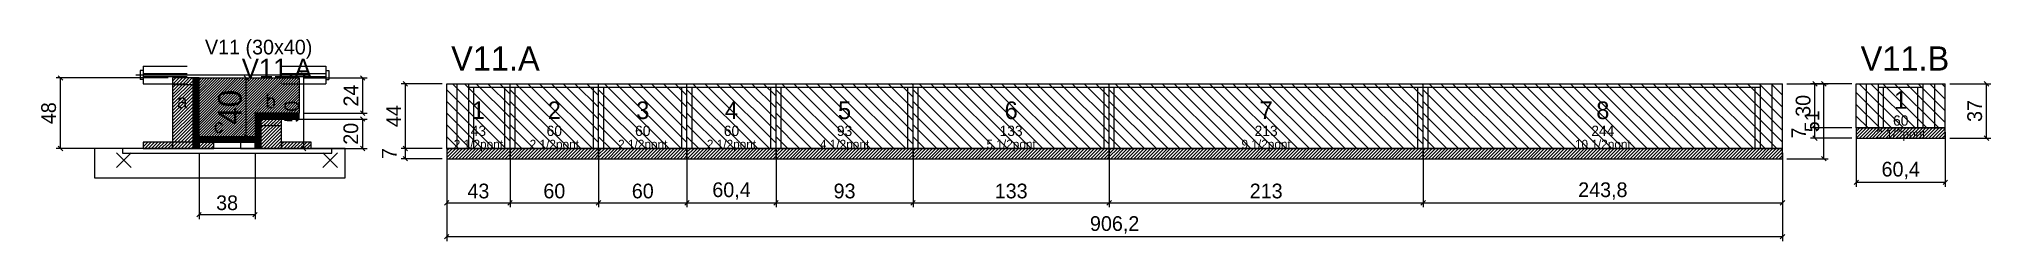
# Model space of a CAD drawing. Extents: x -69 to 1256, y -107 to 31.
import ezdxf
from ezdxf.enums import TextEntityAlignment as Align

# ---------------------------------------------------------------- set-up
doc = ezdxf.new("R2010")
doc.units = 0
for name, color, linetype in [('5', 5, 'Continuous'), ('barrote', 126, 'Continuous'), ('CONCRETO', 251, 'Continuous'), ('COTA', 241, 'Continuous'), ('Cota Seção (2x)', 241, 'Continuous'), ('detalhes', 7, 'Continuous'), ('Hachura', 251, 'Continuous'), ('Madeira', 126, 'Continuous'), ('NOMENCLATURA', 7, 'Continuous'), ('Painéis', 200, 'Continuous'), ('presilha', 224, 'Continuous'), ('Reaproveitamento', 30, 'Continuous'), ('SARR_2.2x7', 40, 'Continuous'), ('SARR_3.5x7', 81, 'Continuous'), ('SCO-___-LAJ', 224, 'Continuous'), ('TENSOR', 224, 'Continuous'), ('texto', 7, 'Continuous'), ('Texto Seção', 7, 'Continuous')]:
    doc.layers.add(name, color=color, linetype=linetype)
doc.dimstyles.new('PAINEL', dxfattribs={"dimtxt": 10, "dimasz": 3, "dimexe": 3, "dimexo": 3, "dimgap": 3, "dimtad": 1, "dimblk": 'OBLIQUE', "dimblk1": 'OBLIQUE', "dimcen": 2.5, "dimclrd": 4, "dimclre": 4, "dimclrt": 240, "dimazin": 3, "dimtfac": 1, "dimtmove": 0, "dimatfit": 3})
doc.dimstyles.new('SECAO2X', dxfattribs={"dimtxt": 16, "dimasz": 3, "dimexe": 3, "dimexo": 3, "dimgap": 3, "dimtad": 1, "dimblk": 'OBLIQUE', "dimblk1": 'OBLIQUE', "dimcen": 2.5, "dimclrd": 4, "dimclre": 4, "dimclrt": 240, "dimazin": 3, "dimtfac": 1, "dimtmove": 0, "dimatfit": 3})

# ---------------------------------------------------------------- blocks, each defined once
blk = doc.blocks.new('_OBLIQUE')
at = {"color": 0, "linetype": 'BYBLOCK'}
blk.add_line((-0.5, -0.5), (0.5, 0.5), dxfattribs=at)

msp = doc.modelspace()

# ---------------------------------------------------------------- hatches: boundary and pattern name
at = {"layer": 'COTA'}
h = msp.add_hatch(dxfattribs=at)
h.set_pattern_fill('ANSI31', scale=0.4)
h.paths.add_polyline_path([(40, -36), (40, 4), (108, 4), (108, -20), (78, -20), (78, -36)])
h = msp.add_hatch(dxfattribs=at)
h.set_pattern_fill('ANSI31', scale=0.5)
h.paths.add_polyline_path([(1164.2, -37), (1224.6, -37), (1224.6, -30), (1164.2, -30)])
h = msp.add_hatch(dxfattribs=at)
h.set_pattern_fill('ANSI31', scale=0.5)
h.paths.add_polyline_path([(208, -51), (251, -51), (251, -44), (208, -44)])
h = msp.add_hatch(dxfattribs=at)
h.set_pattern_fill('ANSI31', scale=0.5)
h.paths.add_polyline_path([(251, -51), (311, -51), (311, -44), (251, -44)])
h = msp.add_hatch(dxfattribs=at)
h.set_pattern_fill('ANSI31', scale=0.5)
h.paths.add_polyline_path([(311, -51), (371, -51), (371, -44), (311, -44)])
h = msp.add_hatch(dxfattribs=at)
h.set_pattern_fill('ANSI31', scale=0.5)
h.paths.add_polyline_path([(371, -51), (431.4, -51), (431.4, -44), (371, -44)])
h = msp.add_hatch(dxfattribs=at)
h.set_pattern_fill('ANSI31', scale=0.5)
h.paths.add_polyline_path([(431.4, -51), (524.4, -51), (524.4, -44), (431.4, -44)])
h = msp.add_hatch(dxfattribs=at)
h.set_pattern_fill('ANSI31', scale=0.5)
h.paths.add_polyline_path([(524.4, -51), (657.4, -51), (657.4, -44), (524.4, -44)])
h = msp.add_hatch(dxfattribs=at)
h.set_pattern_fill('ANSI31', scale=0.5)
h.paths.add_polyline_path([(657.4, -51), (870.4, -51), (870.4, -44), (657.4, -44)])
h = msp.add_hatch(dxfattribs=at)
h.set_pattern_fill('ANSI31', scale=0.5)
h.paths.add_polyline_path([(870.4, -51), (1114.2, -51), (1114.2, -44), (870.4, -44)])
at = {"layer": 'Hachura'}
h = msp.add_hatch(dxfattribs=at)
h.set_pattern_fill('ANSI31', scale=0.5)
h.paths.add_polyline_path([(22, -44), (36, -44), (36, 4), (22, 4)])
h = msp.add_hatch(dxfattribs=at)
h.set_pattern_fill('ANSI31', scale=0.5)
h.paths.add_polyline_path([(22, -0.4), (36, -0.4), (36, 4), (22, 4)])
h = msp.add_hatch(dxfattribs=at)
h.set_pattern_fill('SOLID')
h.paths.add_polyline_path([(36, -44), (40, -44), (40, 4), (36, 4)])
h = msp.add_hatch(dxfattribs=at)
h.set_pattern_fill('SOLID')
h.paths.add_polyline_path([(78, -24), (108, -24), (108, -20), (78, -20)])
h = msp.add_hatch(dxfattribs=at)
h.set_pattern_fill('SOLID')
h.paths.add_polyline_path([(78, -44), (82, -44), (82, -24), (78, -24)])
h = msp.add_hatch(dxfattribs=at)
h.set_pattern_fill('ANSI31', scale=0.5)
h.paths.add_polyline_path([(82, -44), (96, -44), (96, -24), (82, -24)])
h = msp.add_hatch(dxfattribs=at)
h.set_pattern_fill('ANSI31', scale=0.5)
h.paths.add_polyline_path([(82, -28.4), (96, -28.4), (96, -24), (82, -24)])
h = msp.add_hatch(dxfattribs=at)
h.set_pattern_fill('ANSI31', scale=0.5)
h.paths.add_polyline_path([(2, -44), (22, -44), (22, -39.6), (2, -39.6)])
h = msp.add_hatch(dxfattribs=at)
h.set_pattern_fill('SOLID')
h.paths.add_polyline_path([(40, -39.6), (78, -39.6), (78, -36), (40, -36)])
h = msp.add_hatch(dxfattribs=at)
h.set_pattern_fill('ANSI31', scale=0.5)
h.paths.add_polyline_path([(40, -44), (50, -44), (50, -39.6), (40, -39.6)])
h = msp.add_hatch(dxfattribs=at)
h.set_pattern_fill('ANSI31', scale=0.5)
h.paths.add_polyline_path([(96, -44), (116, -44), (116, -39.6), (96, -39.6)])

# ---------------------------------------------------------------- linework, layer by layer
for p, q in [((0, 9), (0, 3)), ((2, 9), (0, 9)), ((2, 3), (0, 3)), ((2, 12), (32, 12)), ((2, 12), (2, 0)), ((2, 7), (32, 7)), ((2, 5), (32, 5)), ((2, 0), (32, 0)), ((96, 12), (126, 12)), ((96, 7), (126, 7)), ((96, 5), (126, 5)), ((96, 0), (126, 0)), ((126, 12), (126, 0)), ((126, 9), (128, 9)), ((126, 3), (128, 3)), ((128, 9), (128, 3))]:
    msp.add_line(p, q)
at = {"layer": 'barrote'}
msp.add_lwpolyline([(-31, -64), (139, -64), (139, -44), (-31, -44)], close=True, dxfattribs=at)
at = {"layer": 'CONCRETO'}
msp.add_lwpolyline([(40, -36), (40, 4), (108, 4), (108, -20), (78, -20), (78, -36)], close=True, dxfattribs=at)
at = {"layer": 'Madeira'}
for points in [[(22, -44), (36, -44), (36, 4), (22, 4)], [(22, -0.4), (36, -0.4), (36, 4), (22, 4)], [(82, -44), (96, -44), (96, -24), (82, -24)], [(82, -28.4), (96, -28.4), (96, -24), (82, -24)], [(2, -44), (22, -44), (22, -39.6), (2, -39.6)], [(22, -44), (36, -44), (36, -39.6), (22, -39.6)], [(40, -44), (50, -44), (50, -39.6), (40, -39.6)], [(68, -44), (78, -44), (78, -39.6), (68, -39.6)], [(96, -44), (116, -44), (116, -39.6), (96, -39.6)]]:
    msp.add_lwpolyline(points, close=True, dxfattribs=at)
at = {"layer": 'Painéis'}
for p, q in [((208, 0), (251, 0)), ((208, -44), (208, 0)), ((251, -44), (251, 0)), ((251, -44), (251, 0)), ((251, 0), (311, 0)), ((251, -44), (251, 0)), ((311, -44), (311, 0)), ((311, -44), (311, 0)), ((311, 0), (371, 0)), ((311, -44), (311, 0)), ((371, -44), (371, 0)), ((371, -44), (371, 0)), ((371, 0), (431.4, 0)), ((371, -44), (371, 0)), ((431.4, -44), (431.4, 0)), ((431.4, -44), (431.4, 0)), ((431.4, 0), (524.4, 0)), ((431.4, -44), (431.4, 0)), ((524.4, -44), (524.4, 0)), ((524.4, -44), (524.4, 0)), ((524.4, 0), (657.4, 0)), ((524.4, -44), (524.4, 0)), ((657.4, -44), (657.4, 0)), ((657.4, -44), (657.4, 0)), ((657.4, 0), (870.4, 0)), ((657.4, -44), (657.4, 0)), ((870.4, -44), (870.4, 0)), ((870.4, -44), (870.4, 0)), ((870.4, 0), (1114.2, 0)), ((870.4, -44), (870.4, 0)), ((1114.2, -44), (1114.2, 0)), ((1164.2, 0), (1224.6, 0)), ((1164.2, -30), (1164.2, 0)), ((1224.6, -30), (1224.6, 0)), ((1164.2, -30), (1224.6, -30)), ((208, -44), (251, -44)), ((251, -44), (311, -44)), ((311, -44), (371, -44)), ((371, -44), (431.4, -44)), ((431.4, -44), (524.4, -44)), ((524.4, -44), (657.4, -44)), ((657.4, -44), (870.4, -44)), ((870.4, -44), (1114.2, -44))]:
    msp.add_line(p, q, dxfattribs=at)
for points in [[(36, -44), (40, -44), (40, 4), (36, 4)], [(78, -24), (108, -24), (108, -20), (78, -20)], [(78, -44), (82, -44), (82, -24), (78, -24)], [(40, -39.6), (78, -39.6), (78, -36), (40, -36)]]:
    msp.add_lwpolyline(points, close=True, dxfattribs=at)
at = {"layer": 'presilha'}
for p, q in [((-16, -57), (-6, -47)), ((-16, -47), (-6, -57)), ((124, -57), (134, -47)), ((124, -47), (134, -57))]:
    msp.add_line(p, q, dxfattribs=at)
at = {"layer": 'Reaproveitamento', "color": 30}
for p, q in [((251, -39), (212, 0)), ((251, -31), (220, 0)), ((251, -23), (228, 0)), ((251, -15), (236, 0)), ((251, -7), (244, 0)), ((299, -44), (255, 0)), ((307, -44), (263, 0)), ((311, -40), (271, 0)), ((311, -32), (279, 0)), ((311, -24), (287, 0)), ((311, -16), (295, 0)), ((311, -8), (303, 0)), ((311, 0), (311, 0)), ((359, -44), (315, 0)), ((367, -44), (323, 0)), ((371, -40), (331, 0)), ((371, -32), (339, 0)), ((371, -24), (347, 0)), ((371, -16), (355, 0)), ((371, -8), (363, 0)), ((371, 0), (371, 0)), ((419, -44), (375, 0)), ((427, -44), (383, 0)), ((431.4, -40.4), (391, 0)), ((431.4, -32.4), (399, 0)), ((431.4, -24.4), (407, 0)), ((431.4, -16.4), (415, 0)), ((431.4, -8.4), (423, 0)), ((431.4, -0.4), (431, 0)), ((479.4, -44), (435.4, 0)), ((487.4, -44), (443.4, 0)), ((495.4, -44), (451.4, 0)), ((503.4, -44), (459.4, 0)), ((511.4, -44), (467.4, 0)), ((519.4, -44), (475.4, 0)), ((524.4, -41), (483.4, 0)), ((524.4, -33), (491.4, 0)), ((524.4, -25), (499.4, 0)), ((524.4, -17), (507.4, 0)), ((524.4, -9), (515.4, 0)), ((524.4, -1), (523.4, 0)), ((572.4, -44), (528.4, 0)), ((580.4, -44), (536.4, 0)), ((588.4, -44), (544.4, 0)), ((596.4, -44), (552.4, 0)), ((604.4, -44), (560.4, 0)), ((612.4, -44), (568.4, 0)), ((620.4, -44), (576.4, 0)), ((628.4, -44), (584.4, 0)), ((636.4, -44), (592.4, 0)), ((644.4, -44), (600.4, 0)), ((652.4, -44), (608.4, 0)), ((657.4, -41), (616.4, 0)), ((657.4, -33), (624.4, 0)), ((657.4, -25), (632.4, 0)), ((657.4, -17), (640.4, 0)), ((657.4, -9), (648.4, 0)), ((657.4, -1), (656.4, 0)), ((705.4, -44), (661.4, 0)), ((713.4, -44), (669.4, 0)), ((721.4, -44), (677.4, 0)), ((729.4, -44), (685.4, 0)), ((737.4, -44), (693.4, 0)), ((745.4, -44), (701.4, 0)), ((753.4, -44), (709.4, 0)), ((761.4, -44), (717.4, 0)), ((769.4, -44), (725.4, 0)), ((777.4, -44), (733.4, 0)), ((785.4, -44), (741.4, 0)), ((793.4, -44), (749.4, 0)), ((801.4, -44), (757.4, 0)), ((809.4, -44), (765.4, 0)), ((817.4, -44), (773.4, 0)), ((825.4, -44), (781.4, 0)), ((833.4, -44), (789.4, 0)), ((841.4, -44), (797.4, 0)), ((849.4, -44), (805.4, 0)), ((857.4, -44), (813.4, 0)), ((865.4, -44), (821.4, 0)), ((870.4, -41), (829.4, 0)), ((870.4, -33), (837.4, 0)), ((870.4, -25), (845.4, 0)), ((870.4, -17), (853.4, 0)), ((870.4, -9), (861.4, 0)), ((870.4, -1), (869.4, 0)), ((918.4, -44), (874.4, 0)), ((926.4, -44), (882.4, 0)), ((934.4, -44), (890.4, 0)), ((942.4, -44), (898.4, 0)), ((950.4, -44), (906.4, 0)), ((958.4, -44), (914.4, 0)), ((966.4, -44), (922.4, 0)), ((974.4, -44), (930.4, 0)), ((982.4, -44), (938.4, 0)), ((990.4, -44), (946.4, 0)), ((998.4, -44), (954.4, 0)), ((1006.4, -44), (962.4, 0)), ((1014.4, -44), (970.4, 0)), ((1022.4, -44), (978.4, 0)), ((1030.4, -44), (986.4, 0)), ((1038.4, -44), (994.4, 0)), ((1046.4, -44), (1002.4, 0)), ((1054.4, -44), (1010.4, 0)), ((1062.4, -44), (1018.4, 0)), ((1070.4, -44), (1026.4, 0)), ((1078.4, -44), (1034.4, 0)), ((1086.4, -44), (1042.4, 0)), ((1094.4, -44), (1050.4, 0)), ((1102.4, -44), (1058.4, 0)), ((1110.4, -44), (1066.4, 0)), ((1114.2, -39.8), (1074.4, 0)), ((1114.2, -31.8), (1082.4, 0)), ((1114.2, -23.8), (1090.4, 0)), ((1114.2, -15.8), (1098.4, 0)), ((1114.2, -7.8), (1106.4, 0)), ((1196.2, -30), (1166.2, 0)), ((1204.2, -30), (1174.2, 0)), ((1212.2, -30), (1182.2, 0)), ((1220.2, -30), (1190.2, 0)), ((1224.6, -26.4), (1198.2, 0)), ((1224.6, -18.4), (1206.2, 0)), ((1224.6, -10.4), (1214.2, 0)), ((1224.6, -2.4), (1222.2, 0)), ((248, -44), (208, -4)), ((240, -44), (208, -12)), ((291, -44), (251, -4)), ((283, -44), (251, -12)), ((351, -44), (311, -4)), ((343, -44), (311, -12)), ((411, -44), (371, -4)), ((403, -44), (371, -12)), ((471.4, -44), (431.4, -4)), ((463.4, -44), (431.4, -12)), ((564.4, -44), (524.4, -4)), ((556.4, -44), (524.4, -12)), ((697.4, -44), (657.4, -4)), ((689.4, -44), (657.4, -12)), ((910.4, -44), (870.4, -4)), ((902.4, -44), (870.4, -12)), ((1188.2, -30), (1164.2, -6)), ((232, -44), (208, -20)), ((275, -44), (251, -20)), ((335, -44), (311, -20)), ((395, -44), (371, -20)), ((455.4, -44), (431.4, -20)), ((548.4, -44), (524.4, -20)), ((681.4, -44), (657.4, -20)), ((894.4, -44), (870.4, -20)), ((1180.2, -30), (1164.2, -14)), ((1172.2, -30), (1164.2, -22)), ((224, -44), (208, -28)), ((216, -44), (208, -36)), ((267, -44), (251, -28)), ((259, -44), (251, -36)), ((327, -44), (311, -28)), ((319, -44), (311, -36)), ((387, -44), (371, -28)), ((379, -44), (371, -36)), ((447.4, -44), (431.4, -28)), ((439.4, -44), (431.4, -36)), ((540.4, -44), (524.4, -28)), ((532.4, -44), (524.4, -36)), ((673.4, -44), (657.4, -28)), ((665.4, -44), (657.4, -36)), ((886.4, -44), (870.4, -28)), ((878.4, -44), (870.4, -36)), ((1164.2, -30), (1164.2, -30)), ((208, -44), (208, -44)), ((251, -44), (251, -44)), ((311, -44), (311, -44)), ((371, -44), (371, -44)), ((431.4, -44), (431.4, -44)), ((524.4, -44), (524.4, -44)), ((657.4, -44), (657.4, -44)), ((870.4, -44), (870.4, -44))]:
    msp.add_line(p, q, dxfattribs=at)
at = {"layer": 'SARR_2.2x7'}
for p, q in [((215, -44), (215, 0)), ((1107.2, -44), (1107.2, 0)), ((1171.2, -30), (1171.2, 0)), ((1217.6, -30), (1217.6, 0)), ((223, -2.2), (251, -2.2)), ((251, -2.2), (311, -2.2)), ((311, -2.2), (371, -2.2)), ((371, -2.2), (431.4, -2.2)), ((431.4, -2.2), (524.4, -2.2)), ((524.4, -2.2), (657.4, -2.2)), ((657.4, -2.2), (870.4, -2.2)), ((870.4, -2.2), (1099.2, -2.2)), ((1179.2, -2.2), (1209.6, -2.2))]:
    msp.add_line(p, q, dxfattribs=at)
at = {"layer": 'SARR_3.5x7'}
for p, q in [((223, -44), (223, 0)), ((251, -44), (251, 0)), ((251, -44), (251, 0)), ((311, -44), (311, 0)), ((311, -44), (311, 0)), ((371, -44), (371, 0)), ((371, -44), (371, 0)), ((431.4, -44), (431.4, 0)), ((431.4, -44), (431.4, 0)), ((524.4, -44), (524.4, 0)), ((524.4, -44), (524.4, 0)), ((657.4, -44), (657.4, 0)), ((657.4, -44), (657.4, 0)), ((870.4, -44), (870.4, 0)), ((870.4, -44), (870.4, 0)), ((1099.2, -44), (1099.2, 0)), ((1179.2, -30), (1179.2, 0)), ((1209.6, -30), (1209.6, 0)), ((226.5, -44), (226.5, -2.2)), ((247.5, -44), (247.5, -2.2)), ((254.5, -44), (254.5, -2.2)), ((307.5, -44), (307.5, -2.2)), ((314.5, -44), (314.5, -2.2)), ((367.5, -44), (367.5, -2.2)), ((374.5, -44), (374.5, -2.2)), ((427.9, -44), (427.9, -2.2)), ((434.9, -44), (434.9, -2.2)), ((520.9, -44), (520.9, -2.2)), ((527.9, -44), (527.9, -2.2)), ((653.9, -44), (653.9, -2.2)), ((660.9, -44), (660.9, -2.2)), ((866.9, -44), (866.9, -2.2)), ((873.9, -44), (873.9, -2.2)), ((1095.7, -44), (1095.7, -2.2)), ((1182.7, -30), (1182.7, -2.2)), ((1206.1, -30), (1206.1, -2.2)), ((1179.2, -30), (1182.7, -30)), ((1206.1, -30), (1209.6, -30)), ((223, -44), (226.5, -44)), ((247.5, -44), (251, -44)), ((251, -44), (254.5, -44)), ((307.5, -44), (311, -44)), ((311, -44), (314.5, -44)), ((367.5, -44), (371, -44)), ((371, -44), (374.5, -44)), ((427.9, -44), (431.4, -44)), ((431.4, -44), (434.9, -44)), ((520.9, -44), (524.4, -44)), ((524.4, -44), (527.9, -44)), ((653.9, -44), (657.4, -44)), ((657.4, -44), (660.9, -44)), ((866.9, -44), (870.4, -44)), ((870.4, -44), (873.9, -44)), ((1095.7, -44), (1099.2, -44))]:
    msp.add_line(p, q, dxfattribs=at)
at = {"layer": 'SCO-___-LAJ'}
for points in [[(1164.2, -37), (1224.6, -37), (1224.6, -30), (1164.2, -30)], [(-12, -47.2), (130, -47.2), (130, -44), (-12, -44)], [(208, -51), (251, -51), (251, -44), (208, -44)], [(251, -51), (311, -51), (311, -44), (251, -44)], [(311, -51), (371, -51), (371, -44), (311, -44)], [(371, -51), (431.4, -51), (431.4, -44), (371, -44)], [(431.4, -51), (524.4, -51), (524.4, -44), (431.4, -44)], [(524.4, -51), (657.4, -51), (657.4, -44), (524.4, -44)], [(657.4, -51), (870.4, -51), (870.4, -44), (657.4, -44)], [(870.4, -51), (1114.2, -51), (1114.2, -44), (870.4, -44)]]:
    msp.add_lwpolyline(points, close=True, dxfattribs=at)
at = {"layer": 'TENSOR'}
msp.add_line((-3, 6), (106, 6), dxfattribs=at)

# ---------------------------------------------------------------- texts
at = {"layer": '5'}
for s, height, p in [('1', 12, (229.5, -18)), ('2', 12, (281, -18)), ('3', 12, (341, -18)), ('4', 12, (401.2, -18)), ('5', 12, (477.9, -18)), ('6', 12, (590.9, -18)), ('7', 12, (763.9, -18)), ('8', 12, (992.3, -18)), ('1', 12, (1194.4, -11)), ('60', 7, (1194.4, -25)), ('43', 7, (229.5, -32)), ('60', 7, (281, -32)), ('60', 7, (341, -32)), ('60', 7, (401.2, -32)), ('93', 7, (477.9, -32)), ('133', 7, (590.9, -32)), ('213', 7, (763.9, -32)), ('244', 7, (992.3, -32))]:
    msp.add_text(s, height=height, dxfattribs=at).set_placement(p, align=Align.MIDDLE_CENTER)
at = {"layer": 'detalhes'}
for s, p in [('a', (25, -16.7)), ('b', (85, -16.7)), ('c', (50, -33.5))]:
    msp.add_text(s, height=9.6, dxfattribs=at).set_placement(p)
at = {"layer": 'NOMENCLATURA'}
for s, p in [('V11.A', (211, 9)), ('V11.B', (1167.2, 9))]:
    msp.add_text(s, height=16.5, dxfattribs=at).set_placement(p)
at = {"layer": 'texto', "char_height": 6, "attachment_point": 5}
for s, insert in [('2 1/2pont', (229.5, -42)), ('2 1/2pont', (281, -42)), ('2 1/2pont', (341, -42)), ('2 1/2pont', (401.2, -42)), ('4 1/2pont', (477.9, -42)), ('5 1/2pont', (590.9, -42)), ('9 1/2pont', (763.9, -42)), ('10 1/2pont', (992.3, -42)), ('2 1/2pont', (1194.4, -35))]:
    msp.add_mtext(s, dxfattribs=dict(at, insert=insert))
at = {"layer": 'Texto Seção'}
for s, height, p in [('V11 (30x40)', 10, (44, 20)), ('V11.A', 13, (69, 4))]:
    msp.add_text(s, height=height, dxfattribs=at).set_placement(p)

# ---------------------------------------------------------------- dimensions: what is measured, and where the dimension line sits
at = {"layer": 'COTA'}
for base, p1, p2 in [((-54, -44), (2, -44), (22, 4)), ((111, -44), (96, -44), (96, 6)), ((151, -20), (108, -20), (108, 4)), ((180, -44), (208, -44), (208, 0)), ((1142.2, -51), (1114.2, -51), (1114.2, 0)), ((1136.2, -30), (1164.2, -30), (1164.2, 0)), ((1252.6, -37), (1224.6, -37), (1224.6, 0)), ((151, -44), (96, -44), (96, -24)), ((1136.2, -37), (1164.2, -37), (1164.2, -30)), ((180, -51), (208, -51), (208, -44))]:
    msp.add_linear_dim(base=base, p1=p1, p2=p2, angle=90, dimstyle='PAINEL', dxfattribs=at).render()
for base, p1, p2 in [((1164.2, -67), (1164.2, -30), (1224.6, -30)), ((40, -89), (40, -44), (78, -44)), ((208, -81), (208, -44), (251, -44)), ((208, -104), (208, -44), (1114.2, -44)), ((251, -81), (251, -44), (311, -44)), ((311, -81), (311, -44), (371, -44)), ((371, -81), (371, -44), (431.4, -44)), ((431.4, -81), (431.4, -44), (524.4, -44)), ((524.4, -81), (524.4, -44), (657.4, -44)), ((657.4, -81), (657.4, -44), (870.4, -44)), ((870.4, -81), (870.4, -44), (1114.2, -44))]:
    msp.add_linear_dim(base=base, p1=p1, p2=p2, dimstyle='PAINEL', dxfattribs=at).render()
at = {"layer": 'Cota Seção (2x)'}
msp.add_linear_dim(base=(72, -36), p1=(40, -36), p2=(40, 4), angle=90, dimstyle='SECAO2X', dxfattribs=at).render()

doc.saveas('drawing.dxf')
